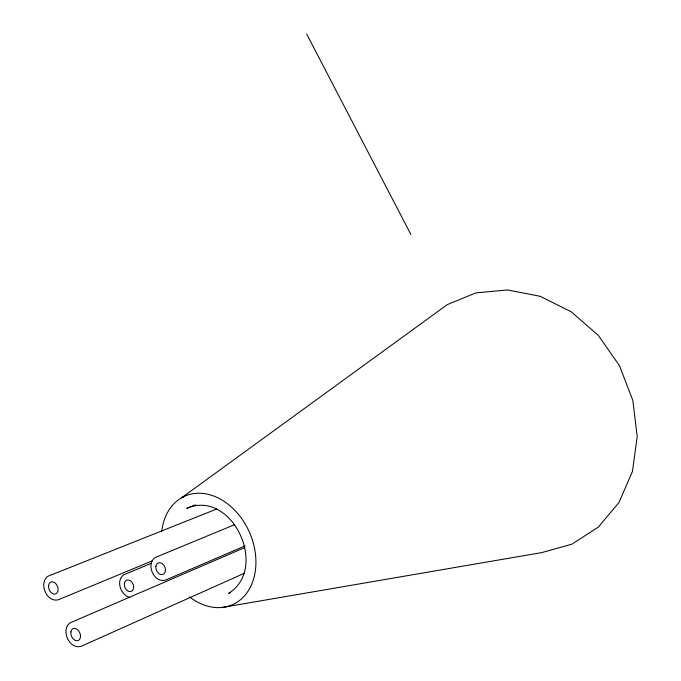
<?xml version="1.0" encoding="UTF-8"?>
<svg xmlns="http://www.w3.org/2000/svg" width="681" height="681" viewBox="0 0 681 681"><rect width="100%" height="100%" fill="white"/><g stroke="black" fill="none" stroke-linecap="round" stroke-linejoin="round"><path stroke-width="1.02" d="M230.561 592.461L228.629 593.338C269.157 568.329 232.144 488.83 186.798 508.307L195.711 504.825M244.249 573.3L81.252 646.269C69.462 650.04 60.32 629.959 70.049 622.877L244.641 547.635M245.1 545.89L166.087 579.854C154.434 584.179 145.249 564.319 155.183 557.501L234.63 524.676M152.246 560.863L58.881 599.569C47.1 603.579 38.264 583.438 47.755 576.339L216.677 509.047M151.114 563.4L123.67 574.815C115.574 580.825 120.707 595.117 129.713 597.382M183.598 497.011L181.614 497.768L447.323 304.586L475.9 292.907L507.532 289.953L540.093 296.278L571.189 311.753L598.403 335.486L619.523 365.799L632.819 400.394L637.212 436.555L632.453 471.422L619.063 502.357L598.284 527.145L571.87 544.187L541.88 552.58L222.67 607.375M306.697 34.05L410.856 234.426M161.729 531.41A59.281 44.682 66.5 0 1 219.282 498.526A59.281 44.682 66.5 0 1 253.502 579.284A59.281 44.682 66.5 0 1 189.471 596.871M48.589 585.388A6.452 4.486 68.1 0 0 54.991 594.121A6.452 4.486 68.1 0 0 56.404 584.307A6.452 4.486 68.1 0 0 48.589 585.388M155.872 566.243A6.223 4.571 66.8 0 0 162.223 574.628A6.223 4.571 66.8 0 0 163.84 565.128A6.223 4.571 66.8 0 0 155.872 566.243M70.858 631.908A6.487 4.503 66.5 0 0 77.319 640.761A6.487 4.503 66.5 0 0 78.792 631.023A6.487 4.503 66.5 0 0 70.858 631.908M124.376 583.379A6.112 4.409 66.9 0 0 130.556 591.636A6.112 4.409 66.9 0 0 132.071 582.349A6.112 4.409 66.9 0 0 124.376 583.379"/></g></svg>
